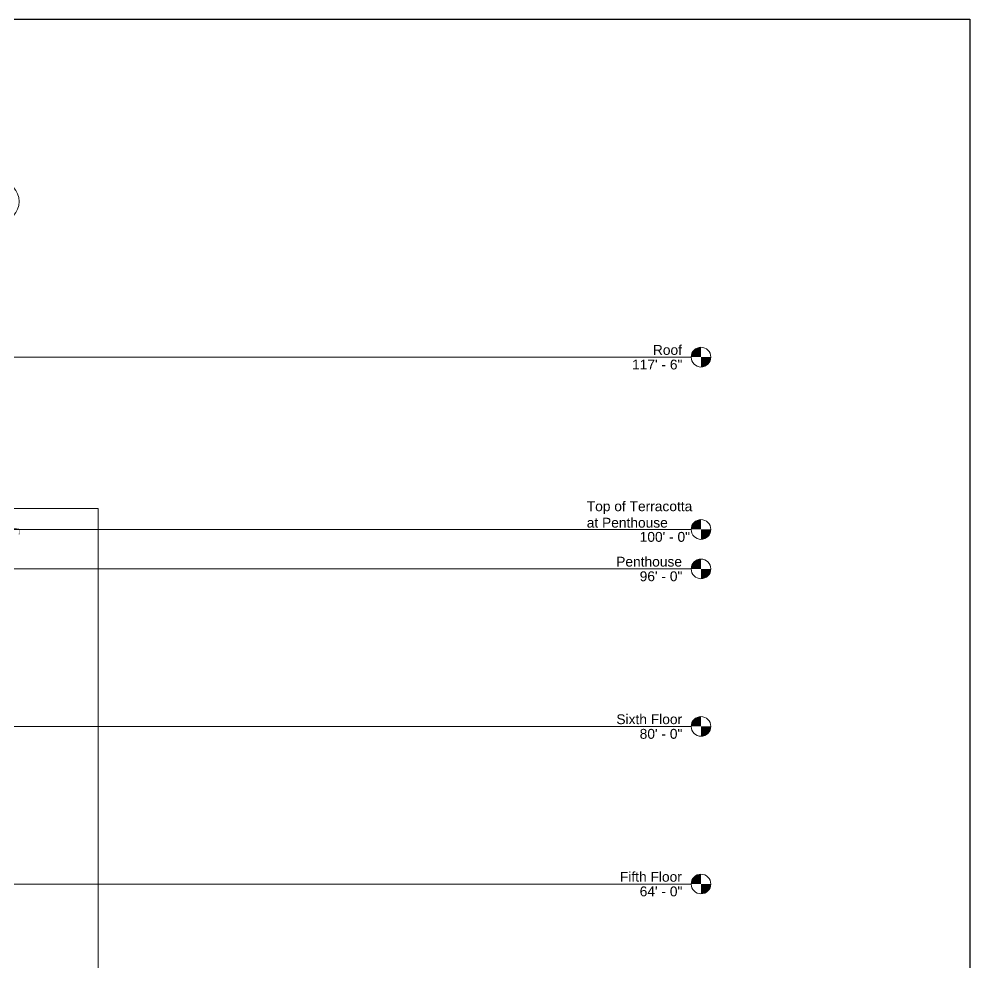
# Model space of a CAD drawing. Header units: inches. Extents: x 11737 to 18084, y -4365 to 1695.
# Drawn here: x 13926 to 15084, y 403 to 1553 of the extents above; entities that cross this region are included whole.
import ezdxf

# ---------------------------------------------------------------- set-up
doc = ezdxf.new("R2010")
doc.units = ezdxf.units.IN
doc.header["$MEASUREMENT"] = 0
for name, pattern in [('INC-200$0$NBK_CenterX2', [1.083333, 0.666667, -0.125, 0.166667, -0.125]), ('NBK_CenterX2', [1.083333, 0.666667, -0.125, 0.166667, -0.125]), ('NBK_Hidden', [0.125, 0.083333, -0.041667])]:
    doc.linetypes.add(name, pattern=pattern)
doc.layers.get('Defpoints').update_dxf_attribs({"color": 250, "lineweight": 0})
for name, color, linetype, lineweight in [('!Gridline', 112, 'NBK_CenterX2', 5), ('!Linetype_Hidden', 210, 'NBK_Hidden', 9), ('INC-200$0$!Gridline @ 1', 112, 'INC-200$0$NBK_CenterX2', 5), ('S-GRID-IDEN', 1, 'Continuous', 9)]:
    doc.layers.add(name, color=color, linetype=linetype, lineweight=lineweight)
doc.styles.add('Arial', font='arial.ttf', dxfattribs={"height": 12})

# ---------------------------------------------------------------- blocks, each defined once
blk = doc.blocks.new('WEST ELEVATION GRID')
h = blk.add_hatch(color=256)
edge = h.paths.add_edge_path(flags=0)
edge.add_line((854.9, 1652.4), (842.9, 1652.4))
edge.add_arc((854.9, 1652.4), 12, 90, 180, ccw=False)
edge.add_line((854.9, 1664.4), (854.9, 1652.4))
h = blk.add_hatch(color=256)
edge = h.paths.add_edge_path(flags=0)
edge.add_line((854.9, 1640.4), (854.9, 1652.4))
edge.add_line((854.9, 1652.4), (866.9, 1652.4))
edge.add_arc((854.9, 1652.4), 12, 270, 360, ccw=False)
h = blk.add_hatch(color=256)
edge = h.paths.add_edge_path(flags=0)
edge.add_line((854.9, 1442.4), (842.9, 1442.4))
edge.add_arc((854.9, 1442.4), 12, 90, 180, ccw=False)
edge.add_line((854.9, 1454.4), (854.9, 1442.4))
h = blk.add_hatch(color=256)
edge = h.paths.add_edge_path(flags=0)
edge.add_line((854.9, 1430.4), (854.9, 1442.4))
edge.add_line((854.9, 1442.4), (866.9, 1442.4))
edge.add_arc((854.9, 1442.4), 12, 270, 360, ccw=False)
h = blk.add_hatch(color=256)
edge = h.paths.add_edge_path(flags=0)
edge.add_line((854.9, 1394.4), (842.9, 1394.4))
edge.add_arc((854.9, 1394.4), 12, 90, 180, ccw=False)
edge.add_line((854.9, 1406.4), (854.9, 1394.4))
h = blk.add_hatch(color=256)
edge = h.paths.add_edge_path(flags=0)
edge.add_line((854.9, 1382.4), (854.9, 1394.4))
edge.add_line((854.9, 1394.4), (866.9, 1394.4))
edge.add_arc((854.9, 1394.4), 12, 270, 360, ccw=False)
h = blk.add_hatch(color=256)
edge = h.paths.add_edge_path(flags=0)
edge.add_line((854.9, 1202.4), (842.9, 1202.4))
edge.add_arc((854.9, 1202.4), 12, 90, 180, ccw=False)
edge.add_line((854.9, 1214.4), (854.9, 1202.4))
h = blk.add_hatch(color=256)
edge = h.paths.add_edge_path(flags=0)
edge.add_line((854.9, 1190.4), (854.9, 1202.4))
edge.add_line((854.9, 1202.4), (866.9, 1202.4))
edge.add_arc((854.9, 1202.4), 12, 270, 360, ccw=False)
h = blk.add_hatch(color=256)
edge = h.paths.add_edge_path(flags=0)
edge.add_line((854.9, 1010.4), (842.9, 1010.4))
edge.add_arc((854.9, 1010.4), 12, 90, 180, ccw=False)
edge.add_line((854.9, 1022.4), (854.9, 1010.4))
h = blk.add_hatch(color=256)
edge = h.paths.add_edge_path(flags=0)
edge.add_line((854.9, 998.4), (854.9, 1010.4))
edge.add_line((854.9, 1010.4), (866.9, 1010.4))
edge.add_arc((854.9, 1010.4), 12, 270, 360, ccw=False)
for p, q in [((842.9, 1652.4), (-1655, 1652.4)), ((-1655, 1442.4), (842.9, 1442.4)), ((-1655, 1394.4), (842.9, 1394.4)), ((-1655, 1202.4), (842.9, 1202.4)), ((-1655, 1010.4), (842.9, 1010.4))]:
    blk.add_line(p, q)
for centre in [(854.9, 1652.4), (854.9, 1442.4), (854.9, 1394.4), (854.9, 1202.4), (854.9, 1010.4)]:
    blk.add_circle(centre, 12)
at = {"layer": 'S-GRID-IDEN'}
blk.add_circle((0, 1842.1), 24, dxfattribs=at)
at = {"char_height": 12, "attachment_point": 1, "style": 'Arial'}
for s, insert, width in [('Roof', (796.3, 1667.2), 42.723), ('117\' - 6"', (770.9, 1649.4), 74.235), ('Top of Terracotta at Penthouse', (715.7, 1476.7), 136.494), ('100\' - 0"', (780.2, 1439.4), 63.024), ('Penthouse', (751.6, 1409.2), 96.96), ('96\' - 0"', (780.2, 1391.4), 63.024), ('Sixth Floor', (751.8, 1217.2), 96.657), ('80\' - 0"', (780.2, 1199.4), 63.024), ('Fifth Floor', (756.1, 1025.2), 91.506), ('64\' - 0"', (780.2, 1007.4), 63.024)]:
    blk.add_mtext(s, dxfattribs=dict(at, insert=insert, width=width))
blk = doc.blocks.new('A201')
for p, q in [((24, 1418.9), (8.8, 1419.4)), ((8.9, 1419.4), (23.9, 1418.9)), ((23.9, 1418.9), (23.9, 1413.1)), ((24, 1413.2), (24, 1418.9)), ((23.9, 1413.1), (24.1, 1412.9)), ((24.2, 1412.9), (24, 1413.2)), ((24.1, 1412.9), (24.2, 1412.9))]:
    blk.add_line(p, q)
blk = doc.blocks.new('GRID_ELEV WEST_W')
at = {"layer": '!Gridline'}
for p, q in [((-594.98, 8.48), (1164.09, 8.48)), ((-594.98, -147.77), (1164.09, -147.77)), ((-594.98, -183.48), (1164.09, -183.48)), ((-594.98, -326.34), (1164.09, -326.34)), ((-594.98, -469.2), (1164.09, -469.2))]:
    blk.add_line(p, q, dxfattribs=at)

msp = doc.modelspace()

# ---------------------------------------------------------------- linework, layer by layer
at = {"color": 4}
msp.add_lwpolyline([(11736.95225, 1553.24217), (15084.43032, 1553.24217), (15084.43032, -571.07582), (11736.95225, -571.07582)], close=True, dxfattribs=at)
at = {"layer": 'Defpoints'}
msp.add_lwpolyline([(13343.24277, 956.65505), (14021.96052, 956.65505), (14021.96052, -417.39875), (13343.24277, -417.39875)], close=True, dxfattribs=at)

# ---------------------------------------------------------------- block references
at = {"layer": '!Linetype_Hidden'}
msp.add_blockref('A201', (13901.7236, -487.19035), dxfattribs=at)
at = {"layer": 'Defpoints'}
msp.add_blockref('WEST ELEVATION GRID', (13901.7236, -511.19035), dxfattribs=at)
at = {"layer": 'INC-200$0$!Gridline @ 1', "xscale": 1.344, "yscale": 1.344, "zscale": 1.344}
msp.add_blockref('GRID_ELEV WEST_W', (12569.66309, 1129.81085), dxfattribs=at)

doc.saveas('drawing.dxf')
